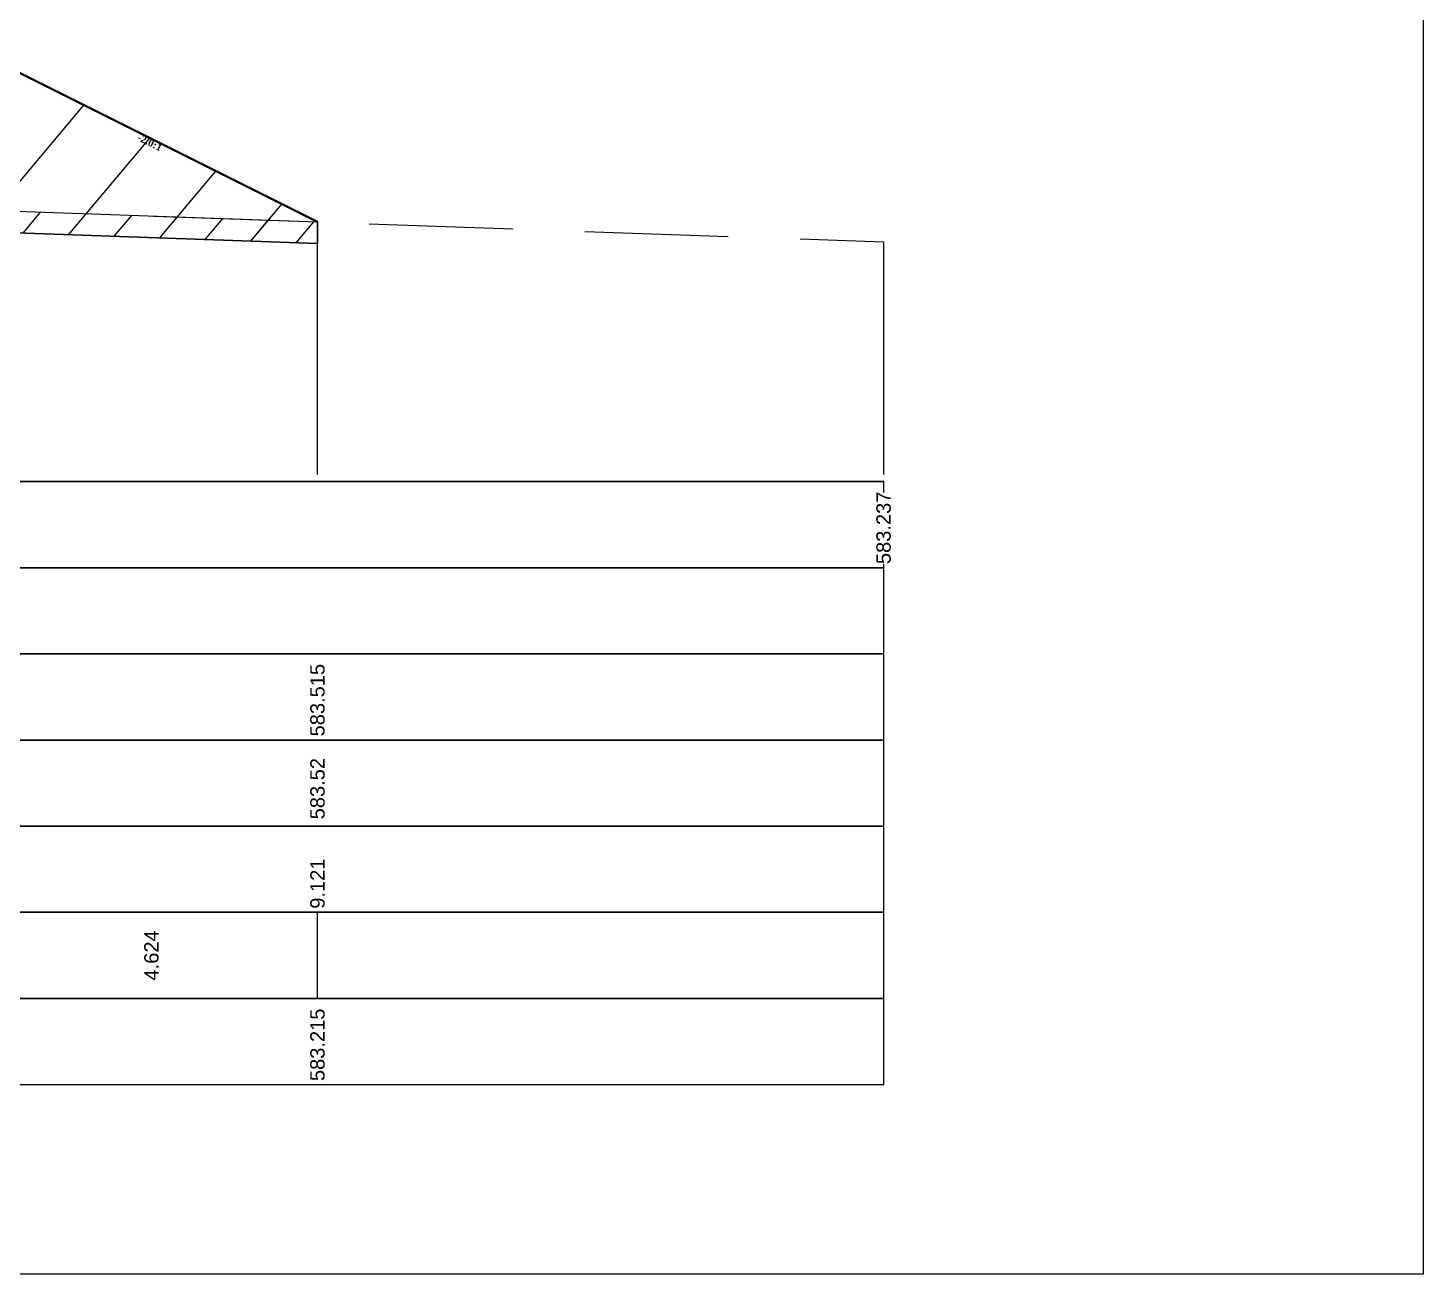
# Model space of a CAD drawing. Header units: millimetres. Extents: x 2762 to 3076, y 916 to 3305.
# Drawn here: x 2979.79 to 2999.21, y 2613.65 to 2631 of the extents above; entities that cross this region are included whole.
import ezdxf

# ---------------------------------------------------------------- set-up
doc = ezdxf.new("R2010")
doc.units = ezdxf.units.MM
doc.header["$LTSCALE"] = 2
doc.linetypes.add('CACHE', pattern=[9.525, 6.35, -3.175])
doc.linetypes.add('DASHED', pattern=[0.75, 0.5, -0.25])
doc.layers.add('C-ROAD-CORR', color=5, linetype='Continuous')
doc.layers.add('C-ROAD-SCTN', color=7, linetype='Continuous')
doc.styles.add('C3D_Etiquette', font='romans.shx')
doc.styles.add('C3D_Profil_Travers', font='romans.shx')

msp = doc.modelspace()

# ---------------------------------------------------------------- hatches: boundary and pattern name
at = {"linetype": 'Continuous', "lineweight": -3}
h = msp.add_hatch(dxfattribs=at)
h.set_pattern_fill('_U', color=3, angle=50, style=0, pattern_type=0)
h.set_pattern_definition([(50, (2963.5728, 2628.3403), (-0.766044, 0.64279), [])])
h.paths.add_polyline_path([(2963.573, 2628.34), (2963.811, 2628.579), (2965.311, 2628.639), (2968.808, 2630.387), (2976.805, 2630.707), (2979.201, 2630.611), (2983.825, 2628.299), (2983.825, 2627.999), (2975.551, 2628.291), (2974.453, 2628.326), (2973.566, 2628.331)])
h.paths.add_polyline_path([(2961.998, 2628.342), (2961.998, 2628.642), (2962.011, 2628.591), (2962.311, 2628.579), (2962.548, 2628.341)])
h = msp.add_hatch(dxfattribs=at)
h.set_pattern_fill('_U', color=150, scale=0.5, angle=50, style=0, pattern_type=0)
h.set_pattern_definition([(50, (2963.57277, 2628.3403), (-0.383022, 0.321394), [])])
h.paths.add_polyline_path([(2963.573, 2628.34), (2963.811, 2628.579), (2965.311, 2628.639), (2973.566, 2628.631), (2974.453, 2628.626), (2975.551, 2628.591), (2983.825, 2628.299), (2983.825, 2627.999), (2975.551, 2628.291), (2974.453, 2628.326), (2973.566, 2628.331)])
h.paths.add_polyline_path([(2961.998, 2628.642), (2965.311, 2628.639), (2963.811, 2628.579), (2963.573, 2628.34), (2962.548, 2628.341), (2962.311, 2628.579), (2962.011, 2628.591)])
h.paths.add_polyline_path([(2961.998, 2628.342), (2961.998, 2628.642), (2962.011, 2628.591), (2962.311, 2628.579), (2962.548, 2628.341)])

# ---------------------------------------------------------------- linework, layer by layer
at = {"color": 253, "linetype": 'Continuous', "lineweight": -3}
for p, q in [((2979.201, 2630.611), (2983.825, 2628.299)), ((2975.551, 2628.591), (2983.825, 2628.299)), ((2983.825, 2627.999), (2975.551, 2628.291)), ((2983.825, 2627.999), (2975.551, 2628.291)), ((2983.825, 2628.299), (2983.825, 2627.999)), ((2983.825, 2628.299), (2983.825, 2627.999))]:
    msp.add_line(p, q, dxfattribs=at)
at = {"color": 105, "linetype": 'DASHED', "lineweight": -3, "ltscale": 2}
msp.add_line((2975.551, 2628.591), (2991.705, 2628.021), dxfattribs=at)
at = {"color": 6, "linetype": 'Continuous', "lineweight": -3}
msp.add_line((2975.551, 2628.291), (2983.825, 2627.999), dxfattribs=at)
at = {"color": 8, "linetype": 'CACHE', "lineweight": -3}
msp.add_line((2983.825, 2624.784), (2983.825, 2628.299), dxfattribs=at)
at = {"color": 98, "linetype": 'CACHE', "lineweight": -3}
msp.add_line((2991.705, 2628.021), (2991.705, 2624.784), dxfattribs=at)
at = {"color": 7, "linetype": 'Continuous', "lineweight": -3}
for p, q in [((2957.704, 2624.684), (2991.706, 2624.684)), ((2983.825, 2617.484), (2983.825, 2618.684))]:
    msp.add_line(p, q, dxfattribs=at)
for points in [[(2957.704, 2623.484), (2991.706, 2623.484), (2991.706, 2624.684), (2957.704, 2624.684)], [(2957.704, 2622.284), (2991.706, 2622.284), (2991.706, 2623.484), (2957.704, 2623.484)], [(2957.704, 2621.084), (2991.706, 2621.084), (2991.706, 2622.284), (2957.704, 2622.284)], [(2957.704, 2619.884), (2991.706, 2619.884), (2991.706, 2621.084), (2957.704, 2621.084)], [(2957.704, 2618.684), (2991.706, 2618.684), (2991.706, 2619.884), (2957.704, 2619.884)], [(2957.704, 2617.484), (2991.706, 2617.484), (2991.706, 2618.684), (2957.704, 2618.684)], [(2957.704, 2616.284), (2991.706, 2616.284), (2991.706, 2617.484), (2957.704, 2617.484)]]:
    msp.add_3dface(points, dxfattribs=at)
at = {"layer": 'C-ROAD-CORR', "color": 1, "linetype": 'Continuous', "lineweight": 40}
msp.add_line((2979.201, 2630.611), (2983.825, 2628.299), dxfattribs=at)
at = {"layer": 'C-ROAD-SCTN', "color": 154, "linetype": 'Continuous', "lineweight": -3}
msp.add_line((2979.201, 2630.611), (2983.825, 2628.299), dxfattribs=at)
at = {"layer": 'C-ROAD-SCTN', "color": 1, "linetype": 'Continuous', "lineweight": -3}
msp.add_line((2979.201, 2630.611), (2983.825, 2628.299), dxfattribs=at)

# ---------------------------------------------------------------- texts
at = {"color": 7, "linetype": 'Continuous', "lineweight": -3, "insert": (2981.512, 2629.451), "char_height": 0.1, "width": 0.34598, "attachment_point": 2, "rotation": 333.4349, "style": 'C3D_Etiquette'}
msp.add_mtext('{\\fTimes New Roman|b1|i0|c0|p18;-2.0:1}', dxfattribs=at)
at = {"color": 7, "linetype": 'Continuous', "lineweight": -3, "char_height": 0.2, "rotation": 90, "style": 'C3D_Profil_Travers'}
for s, insert, attachment_point in [('{\\fArial|b0|i0|c0|p34;583.52}', (2983.825, 2619.979), 4), ('{\\fArial|b0|i0|c0|p34;4.624}', (2981.513, 2618.084), 5)]:
    msp.add_mtext(s, dxfattribs=dict(at, insert=insert, attachment_point=attachment_point))

# ---------------------------------------------------------------- next in the draw order: texts
at = {"color": 7, "linetype": 'Continuous', "lineweight": -3, "char_height": 0.2, "attachment_point": 4, "rotation": 90, "style": 'C3D_Profil_Travers', "bg_fill": 3, "box_fill_scale": 1.000375, "bg_fill_color": 256, "bg_fill_true_color": 13158600, "bg_fill_transparency": 0}
for s, insert, width in [('{\\fArial|b0|i0|c0|p34;583.237}', (2991.705, 2623.534), 0.99553), ('{\\fArial|b0|i0|c0|p34;583.515}', (2983.825, 2621.134), 0.99705), ('{\\fArial|b0|i0|c0|p34;\\C256;9.121}', (2983.825, 2618.734), 0.64265), ('{\\fArial|b0|i0|c0|p34;583.215}', (2983.825, 2616.334), 0.99705)]:
    msp.add_mtext(s, dxfattribs=dict(at, insert=insert, width=width))

# ---------------------------------------------------------------- next in the draw order: linework, layer by layer
msp.add_lwpolyline([(2950.215, 2643.145), (2999.215, 2643.145), (2999.215, 2613.645), (2950.215, 2613.645)], close=True)

doc.saveas('drawing.dxf')
